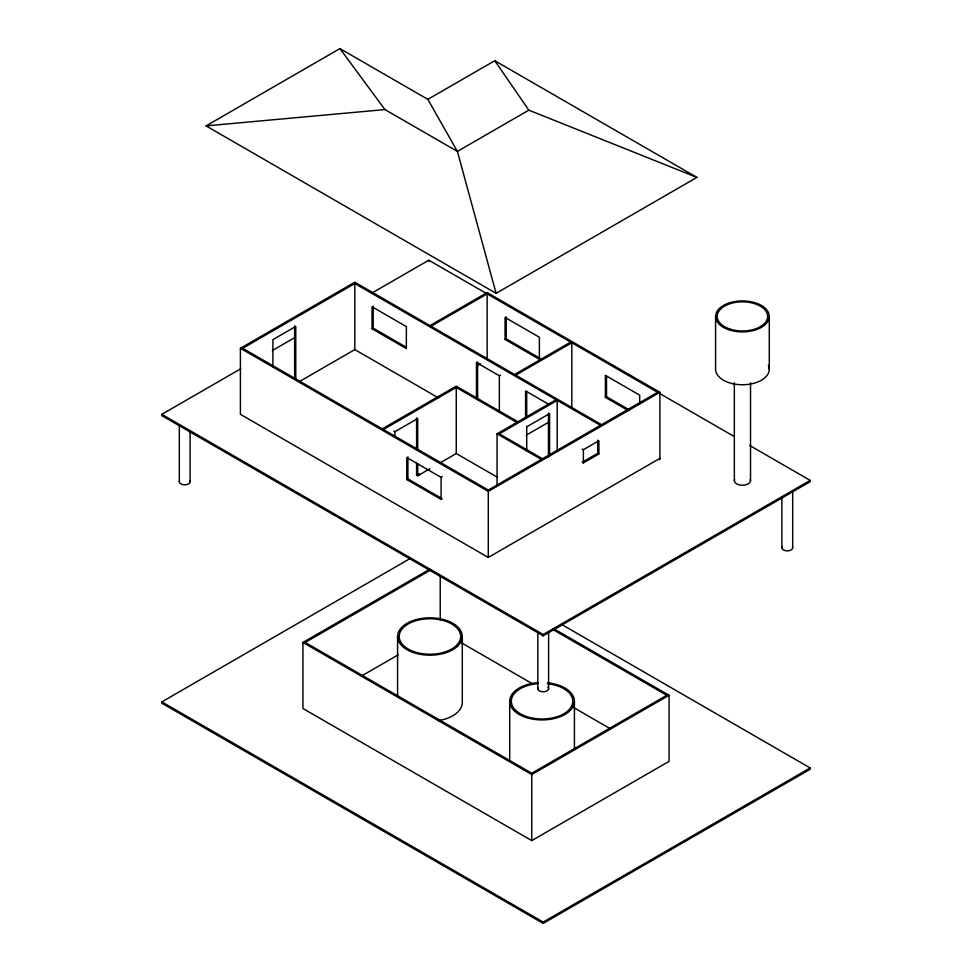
<?xml version="1.0" encoding="UTF-8"?>
<svg xmlns="http://www.w3.org/2000/svg" width="972" height="972" viewBox="0 0 972 972"><rect width="100%" height="100%" fill="white"/><g stroke="black" fill="none" stroke-linecap="round" stroke-linejoin="round"><path stroke-width="1.46" d="M496.109 293.337L206.076 125.886L339.933 48.6L427.838 99.351L457.399 151.401L496.109 293.337L696.9 177.402L494.772 60.714L427.838 99.351M696.9 177.402L528.829 110.164L457.399 151.401L384.936 109.569L339.933 48.6M659.903 458.371L488.284 557.454L240.4 414.327L240.4 348.28L354.804 282.22L429.94 325.596L487.142 292.572L659.903 392.311L659.903 459.683M497.057 484.87L497.057 433.828L516.8 422.419L456.257 387.464L383.405 429.527L488.284 490.07L600.417 425.335L354.804 283.545L242.684 348.28L382.263 428.859L456.257 386.151L517.942 421.763L556.081 399.747M749.679 445.455L810.162 480.387L810.162 481.711L543.202 635.834L161.838 415.652L161.838 414.327L240.74 368.777M272.294 350.552L294.65 337.649M372.24 292.851L428.798 260.204L486.656 293.605M372.033 328.803L406.357 348.62L406.357 326.592L372.033 306.775L372.033 328.803L373.187 328.135L406.235 347.223M299.716 381.401L354.804 349.592L438.53 397.925M487.142 293.884L431.082 326.252L514.601 374.475L570.661 342.108L487.142 293.884L487.142 358.449M505.063 339.471L539.387 359.288L539.387 337.26L505.063 317.443L505.063 339.471L506.218 338.803L540.541 358.619M476.462 398.739L476.462 362.58L477.604 361.924L477.604 399.589M476.717 365.97L480.63 363.71M393.709 431.058L394.851 431.726L417.729 418.507L417.729 450.145M476.462 362.58L499.341 375.787L500.483 375.131M571.803 342.764L515.743 375.131L601.559 424.679L657.619 392.311L571.803 342.764L571.803 407.329M406.77 479.56L407.912 478.892L442.236 498.709L441.094 499.377L406.77 479.56L406.77 457.545L441.094 477.361L442.236 476.693M419.199 473.595L416.587 475.101L416.587 463.049M419.6 474.688L416.587 475.101L417.729 475.758L429.77 468.82M439.939 462.939L456.257 453.523L497.47 477.325M526.715 426.83L549.593 413.61L549.593 455.795M526.18 435.177L548.342 422.37M639.697 403.975L639.697 395.179L605.374 375.362L605.374 397.378L606.516 396.71L629.394 409.929M240.4 348.28L488.284 491.395L659.903 392.311M582.24 449.04L583.382 449.696L598.886 440.753L598.886 453.96L583.382 462.915L582.24 462.247L597.744 453.304L598.886 453.96M561.622 624.449L810.162 767.953L810.162 769.265L543.202 923.4L161.838 703.218L161.838 701.893L410.378 558.39M553.335 628.471L669.064 695.284L669.064 761.343L531.769 840.61L302.936 708.503L302.936 642.443L429.758 569.228M431.046 569.811L305.232 642.443L531.769 773.238L666.768 695.284L553.044 629.625M361.523 676.002L398.204 654.824M161.838 414.327L543.202 634.509L810.162 480.387M302.936 642.443L531.769 774.55L669.064 695.284M161.838 701.893L543.202 922.076L810.162 767.953M206.076 125.886L384.936 109.569M658.931 393.077L733.896 436.343M605.374 397.378L628.252 410.585M548.451 404.145L525.573 390.938L525.573 418.057M542.522 458.76L499.341 433.828L557.223 400.403L557.223 451.445M497.057 433.828L541.38 459.416M461.919 643.075L532.134 683.608M573.966 707.762L610.562 728.891M494.772 60.714L528.829 110.164M792.678 490.714L792.678 547.758M781.889 496.716L781.889 547.758M769.289 316.41L769.289 369.263M750.53 382.798L750.53 480.581M734.346 382.798L734.346 480.581M715.586 316.41L715.586 369.263A26.852 15.503 0 0 0 745.937 384.62A26.852 15.503 0 0 0 768.366 365.241M606.516 376.164L606.516 396.71M597.744 440.085L597.744 453.304M583.382 449.696L583.382 462.915M574.428 701.237L574.428 749.278M548.597 631.606L548.597 688.662M548.451 412.954L548.451 456.876M543.202 634.509L543.202 635.834M543.202 922.076L543.202 923.4M537.808 631.654L537.808 688.698M531.769 774.55L531.769 840.61M526.715 391.777L526.715 417.389M526.715 426.429L526.715 450.935M509.705 701.237L509.705 761.283M506.218 316.787L506.218 338.803M499.341 375.787L499.341 411.946M488.284 491.395L488.284 557.454M462.295 636.502A32.355 18.687 0 0 1 413.756 652.674A32.355 18.687 0 0 1 413.756 620.318A32.355 18.687 0 0 1 462.295 636.502L462.295 702.549A32.355 18.687 0 0 1 438.311 720.604M456.257 387.464L456.257 453.523M441.094 477.361L441.094 499.377M440.231 576.505L440.231 620.051M428.798 260.204L428.798 261.517M417.729 463.705L417.729 475.758M416.587 417.851L416.587 449.489M407.912 456.876L407.912 478.892M397.572 636.502L397.572 696.547M394.851 431.726L394.851 436.246M373.187 306.119L373.187 328.135M354.804 283.545L354.804 349.592M295.78 379.153L295.78 326.422L272.901 339.641L272.901 366.76M294.638 325.766L294.638 378.497M190.111 430.669L190.111 481.711M179.322 424.655L179.322 481.711M750.25 479.378A8.092 4.666 0 0 1 742.438 485.259A8.092 4.666 0 0 1 734.625 479.378M792.496 546.957A5.395 3.11 0 0 1 787.284 550.881A5.395 3.11 0 0 1 782.071 546.957M189.929 480.897A5.395 3.11 0 0 1 184.716 484.821A5.395 3.11 0 0 1 179.504 480.897M547.856 687.107A5.395 3.11 0 0 1 543.943 691.76A5.395 3.11 0 0 1 537.99 687.897M547.686 682.83A32.355 18.687 0 0 1 568.839 711.723A32.355 18.687 0 0 1 514.516 711.042A32.355 18.687 0 0 1 537.844 682.709M547.406 683.766A30.727 17.739 0 0 1 567.49 711.2A30.727 17.739 0 0 1 515.901 710.544A30.727 17.739 0 0 1 538.051 683.644M723.447 327.37A26.852 15.503 0 0 0 768.366 320.42A26.852 15.503 0 0 0 735.488 301.442A26.852 15.503 0 0 0 723.447 327.37M729.826 329.022A25.211 14.556 0 0 0 767.649 316.41A25.211 14.556 0 0 0 729.826 303.799A25.211 14.556 0 0 0 729.826 329.022M414.57 651.86A30.727 17.739 0 0 0 460.667 636.502A30.727 17.739 0 0 0 414.57 621.132A30.727 17.739 0 0 0 414.57 651.86"/></g></svg>
